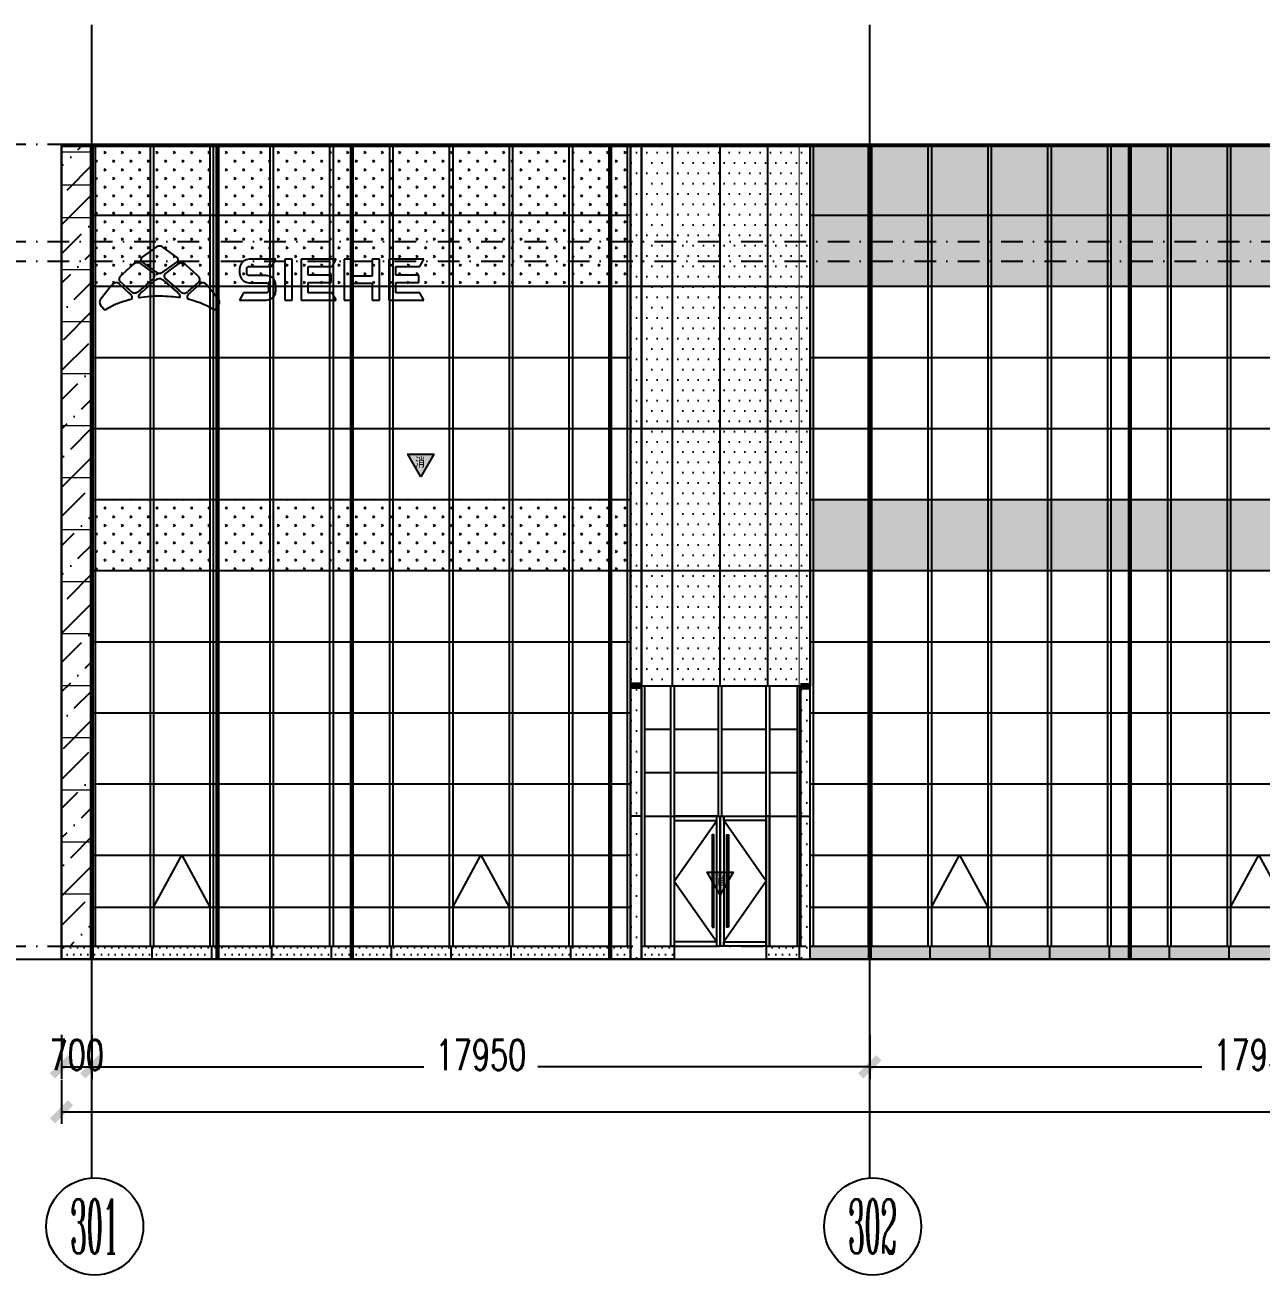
# Model space of a CAD drawing. Extents: x -2072575 to 87763, y -155913 to 742026.
# Drawn here: x -326735 to -298215, y 547259 to 576095 of the extents above; entities that cross this region are included whole.
import ezdxf
from ezdxf.enums import TextEntityAlignment as Align

# ---------------------------------------------------------------- set-up
doc = ezdxf.new("R2010")
doc.units = 0
doc.header["$LTSCALE"] = 1000
for name, pattern in [('CENTER', [2, 1.25, -0.25, 0.25, -0.25]), ('DASHDOT', [1, 0.5, -0.25, 0, -0.25]), ('DOT', [0.25, 0, -0.25]), ('DOTE', [2.42, 2, -0.2, 0.02, -0.2]), ('ZN-DASH', [0.35, 0.25, -0.1])]:
    doc.linetypes.add(name, pattern=pattern)
doc.layers.get('Defpoints').update_dxf_attribs({"color": 210})
for name, color, linetype in [('!ZN1-填充-8', 8, 'Continuous'), ('!ZN1-文字-7', 7, 'Continuous'), ('!ZN1-标注-173', 173, 'Continuous'), ('!ZN3-不锈钢板幕墙-7', 7, 'Continuous'), ('!ZN3-玻璃幕墙-4', 4, 'Continuous'), ('!ZN4-辅助材料-1', 1, 'Continuous'), ('12圆钢直拉条', 22, 'Continuous'), ('3符号', 3, 'Continuous'), ('3铝板幕墙', 3, 'Continuous'), ('4玻璃幕墙', 4, 'Continuous'), ('A-LIN-V', 9, 'Continuous'), ('AS-WALL', 40, 'Continuous'), ('DIM', 173, 'Continuous'), ('DOT', 8, 'DOT'), ('DOTE', 1, 'CENTER'), ('压型钢板', 23, 'Continuous')]:
    doc.layers.add(name, color=color, linetype=linetype)
for name, color, linetype, lineweight in [('A-WALL-HATCH', 8, 'Continuous', 13), ('冷弯薄壁C型钢 250x75x20x3.0', 51, 'DOTE', 0), ('梁', 4, 'Continuous', 18), ('轮廓线', 3, 'Continuous', 211)]:
    doc.layers.add(name, color=color, linetype=linetype, lineweight=lineweight)
doc.styles.add('_TCH_AXIS', font='COMPLEX', dxfattribs={"bigfont": 'GBCBIG'})
doc.styles.add('DHTEXT-1', font='romans.shx', dxfattribs={"width": 0.7, "bigfont": 'chinese.shx'})
doc.styles.add('样式 1', font='romans.shx', dxfattribs={"width": 0.7, "bigfont": 'chinese.shx'})
doc.dimstyles.new('ZN280', dxfattribs={"dimscale": 280, "dimtxt": 2.5, "dimasz": 1.5, "dimexe": 1, "dimexo": 2, "dimgap": 0.9, "dimtad": 1, "dimdec": 0, "dimdsep": 46, "dimtxsty": 'DHTEXT-1', "dimblk": 'ARCHTICK', "dimcen": 2.5, "dimclrd": 173, "dimclre": 173, "dimclrt": 7, "dimazin": 2, "dimtfac": 1, "dimtdec": 0, "dimtix": 1, "dimtmove": 2, "dimatfit": 3, "dimfxl": 0, "dimarcsym": 0})
pattern_1 = [(0, (325190.4, -554847.57), (79.375, 158.75), [0, -158.75])]
pattern_2 = [(0, (325190.4, -554847.57), (119.0625, 238.125), [0, -238.125])]

# ---------------------------------------------------------------- blocks, each defined once
blk = doc.blocks.new('_ArchTick')
at = {"color": 0, "linetype": 'ByBlock', "const_width": 0.4}
blk.add_lwpolyline([(-0.5, -0.5), (0.5, 0.5)], dxfattribs=at)
blk = doc.blocks.new('*D176')
at = {"layer": 'Defpoints', "color": 0, "ltscale": 2800, "transparency": 16777216}
for p in [(-391842, 644779), (-318642, 644779), (-318642, 643482)]:
    blk.add_point(p, dxfattribs=at)
at = {"layer": 'DIM', "color": 173, "linetype": 'ByBlock', "lineweight": -2, "ltscale": 2800, "transparency": 16777216}
for p, q in [((-391842, 644219), (-391842, 643202)), ((-318642, 644219), (-318642, 643202)), ((-391842, 643482), (-356590, 643482)), ((-318642, 643482), (-353893, 643482))]:
    blk.add_line(p, q, dxfattribs=at)
at = {"layer": 'DIM', "color": 173, "lineweight": -2, "ltscale": 2800, "transparency": 16777216, "xscale": 420, "yscale": 420, "zscale": 420, "rotation": 180}
blk.add_blockref('_ArchTick', (-391842, 643482), dxfattribs=at)
at = {"layer": 'DIM', "color": 173, "lineweight": -2, "ltscale": 2800, "transparency": 16777216, "xscale": 420, "yscale": 420, "zscale": 420}
blk.add_blockref('_ArchTick', (-318642, 643482), dxfattribs=at)
at = {"layer": 'DIM', "color": 7, "ltscale": 2800, "transparency": 16777216, "insert": (-355242, 643757), "char_height": 700, "attachment_point": 5, "style": 'DHTEXT-1'}
blk.add_mtext('73200', dxfattribs=at)
blk = doc.blocks.new('*D185')
at = {"layer": 'Defpoints', "color": 0, "ltscale": 2800, "transparency": 16777216}
for p in [(-373192, 645819), (-355242, 645819), (-355242, 644522)]:
    blk.add_point(p, dxfattribs=at)
at = {"layer": 'DIM', "color": 173, "linetype": 'ByBlock', "lineweight": -2, "ltscale": 2800, "transparency": 16777216}
for p, q in [((-373192, 645259), (-373192, 644242)), ((-355242, 645259), (-355242, 644242)), ((-373192, 644522), (-365530, 644522)), ((-355242, 644522), (-362903, 644522))]:
    blk.add_line(p, q, dxfattribs=at)
at = {"layer": 'DIM', "color": 173, "lineweight": -2, "ltscale": 2800, "transparency": 16777216, "xscale": 420, "yscale": 420, "zscale": 420, "rotation": 180}
blk.add_blockref('_ArchTick', (-373192, 644522), dxfattribs=at)
at = {"layer": 'DIM', "color": 173, "lineweight": -2, "ltscale": 2800, "transparency": 16777216, "xscale": 420, "yscale": 420, "zscale": 420}
blk.add_blockref('_ArchTick', (-355242, 644522), dxfattribs=at)
at = {"layer": 'DIM', "color": 7, "ltscale": 2800, "transparency": 16777216, "insert": (-364217, 644797), "char_height": 700, "attachment_point": 5, "style": 'DHTEXT-1'}
blk.add_mtext('17950', dxfattribs=at)
blk = doc.blocks.new('*D186')
at = {"layer": 'Defpoints', "color": 0, "ltscale": 2800, "transparency": 16777216}
for p in [(-391142, 645819), (-373192, 645819), (-373192, 644522)]:
    blk.add_point(p, dxfattribs=at)
at = {"layer": 'DIM', "color": 173, "linetype": 'ByBlock', "lineweight": -2, "ltscale": 2800, "transparency": 16777216}
for p, q in [((-391142, 645259), (-391142, 644242)), ((-373192, 645259), (-373192, 644242)), ((-391142, 644522), (-383480, 644522)), ((-373192, 644522), (-380853, 644522))]:
    blk.add_line(p, q, dxfattribs=at)
at = {"layer": 'DIM', "color": 173, "lineweight": -2, "ltscale": 2800, "transparency": 16777216, "xscale": 420, "yscale": 420, "zscale": 420, "rotation": 180}
blk.add_blockref('_ArchTick', (-391142, 644522), dxfattribs=at)
at = {"layer": 'DIM', "color": 173, "lineweight": -2, "ltscale": 2800, "transparency": 16777216, "xscale": 420, "yscale": 420, "zscale": 420}
blk.add_blockref('_ArchTick', (-373192, 644522), dxfattribs=at)
at = {"layer": 'DIM', "color": 7, "ltscale": 2800, "transparency": 16777216, "insert": (-382167, 644797), "char_height": 700, "attachment_point": 5, "style": 'DHTEXT-1'}
blk.add_mtext('17950', dxfattribs=at)
blk = doc.blocks.new('*D187')
at = {"layer": 'Defpoints', "color": 0, "ltscale": 2800, "transparency": 16777216}
for p in [(-391842, 645819), (-391142, 645819), (-391142, 644522)]:
    blk.add_point(p, dxfattribs=at)
at = {"layer": 'DIM', "color": 173, "linetype": 'ByBlock', "lineweight": -2, "ltscale": 2800, "transparency": 16777216}
for p, q in [((-391842, 645259), (-391842, 644242)), ((-391142, 645259), (-391142, 644242)), ((-391842, 644522), (-391142, 644522))]:
    blk.add_line(p, q, dxfattribs=at)
at = {"layer": 'DIM', "color": 173, "lineweight": -2, "ltscale": 2800, "transparency": 16777216, "xscale": 420, "yscale": 420, "zscale": 420, "rotation": 180}
blk.add_blockref('_ArchTick', (-391842, 644522), dxfattribs=at)
at = {"layer": 'DIM', "color": 173, "lineweight": -2, "ltscale": 2800, "transparency": 16777216, "xscale": 420, "yscale": 420, "zscale": 420}
blk.add_blockref('_ArchTick', (-391142, 644522), dxfattribs=at)
at = {"layer": 'DIM', "color": 7, "ltscale": 2800, "transparency": 16777216, "insert": (-391492, 644797), "char_height": 700, "attachment_point": 5, "style": 'DHTEXT-1'}
blk.add_mtext('700', dxfattribs=at)
blk = doc.blocks.new('卓越-轴号')
blk.add_circle((0, 0), 4)
at = {"color": 0, "style": '_TCH_AXIS', "width": 1.041667, "flags": 8}
blk.add_attdef('A', text='', height=4.48, dxfattribs=at).set_placement((-2, -2.24), (2, -2.24), align=Align.FIT)
blk = doc.blocks.new('G$C8AAC1FDD')
at = {"layer": 'A-LIN-V'}
for p, q in [((-1.638, 0.667), (-1.953, 0.44)), ((-1.625, 0.675), (-1.638, 0.667)), ((-1.609, 0.682), (-1.625, 0.675)), ((-1.591, 0.687), (-1.609, 0.682)), ((-1.572, 0.689), (-1.591, 0.687)), ((-1.572, 0.689), (-1.572, 0.689)), ((-1.553, 0.689), (-1.572, 0.689)), ((-1.553, 0.689), (-1.553, 0.689)), ((-1.534, 0.686), (-1.553, 0.689)), ((-1.534, 0.686), (-1.534, 0.686)), ((-1.517, 0.68), (-1.534, 0.686)), ((-1.516, 0.68), (-1.517, 0.68)), ((-1.501, 0.672), (-1.517, 0.68)), ((-1.5, 0.672), (-1.501, 0.672)), ((-1.489, 0.664), (-1.501, 0.672)), ((-1.489, 0.664), (-1.489, 0.664)), ((-1.489, 0.664), (-1.162, 0.43)), ((-2.141, 0.29), (-2.173, 0.267)), ((-2.11, 0.303), (-2.141, 0.29)), ((-2.081, 0.308), (-2.11, 0.303)), ((-2.081, 0.308), (-2.081, 0.308)), ((-2.056, 0.306), (-2.081, 0.308)), ((-2.035, 0.302), (-2.056, 0.306)), ((-2.056, 0.306), (-2.056, 0.306)), ((-2.018, 0.296), (-2.035, 0.302)), ((-2.034, 0.302), (-2.035, 0.302)), ((-2.005, 0.289), (-2.018, 0.296)), ((-2.018, 0.296), (-2.018, 0.296)), ((-2.005, 0.289), (-2.005, 0.289)), ((-2.005, 0.289), (-1.76, 0.114)), ((-1.991, 0.394), (-1.992, 0.38)), ((-1.992, 0.38), (-1.99, 0.367)), ((-1.986, 0.407), (-1.991, 0.394)), ((-1.99, 0.367), (-1.985, 0.354)), ((-1.977, 0.42), (-1.986, 0.407)), ((-1.985, 0.354), (-1.976, 0.341)), ((-1.965, 0.431), (-1.977, 0.42)), ((-1.976, 0.341), (-1.963, 0.33)), ((-1.953, 0.44), (-1.965, 0.431)), ((-1.627, 0.09), (-1.963, 0.33)), ((-1.398, 0.153), (-1.161, 0.324)), ((-1.162, 0.43), (-1.162, 0.43)), ((-1.152, 0.422), (-1.162, 0.43)), ((-1.161, 0.324), (-1.15, 0.332)), ((-1.16, 0.324), (-1.161, 0.324)), ((-1.152, 0.422), (-1.152, 0.422)), ((-1.141, 0.41), (-1.152, 0.422)), ((-1.15, 0.332), (-1.14, 0.344)), ((-1.15, 0.332), (-1.15, 0.332)), ((-1.141, 0.41), (-1.141, 0.41)), ((-1.135, 0.399), (-1.141, 0.41)), ((-1.14, 0.344), (-1.133, 0.356)), ((-1.139, 0.344), (-1.14, 0.344)), ((-1.134, 0.398), (-1.135, 0.399)), ((-1.133, 0.398), (-1.134, 0.398)), ((-1.13, 0.384), (-1.134, 0.398)), ((-1.133, 0.357), (-1.13, 0.371)), ((-1.133, 0.357), (-1.133, 0.357)), ((-1.133, 0.356), (-1.133, 0.357)), ((-1.131, 0.273), (-1.133, 0.356)), ((-1.129, 0.384), (-1.13, 0.384)), ((-1.13, 0.371), (-1.13, 0.384)), ((-1.129, 0.371), (-1.13, 0.371)), ((-1.098, 0.291), (-1.112, 0.285)), ((-1.081, 0.296), (-1.098, 0.291)), ((-1.079, 0.297), (-1.081, 0.296)), ((-1.055, 0.3), (-1.079, 0.297)), ((-1.055, 0.3), (-1.055, 0.3)), ((-1.028, 0.298), (-1.055, 0.3)), ((-0.998, 0.289), (-1.028, 0.298)), ((-1.027, 0.298), (-1.028, 0.298)), ((-0.966, 0.271), (-0.998, 0.289)), ((-0.997, 0.289), (-0.998, 0.289)), ((0.329, 0.296), (0.297, 0.235)), ((0.377, 0.344), (0.329, 0.296)), ((0.438, 0.376), (0.377, 0.344)), ((0.508, 0.387), (0.438, 0.376)), ((0.509, 0.387), (0.508, 0.387)), ((1.123, 0.387), (0.509, 0.387)), ((1.027, 0.221), (1.123, 0.387)), ((1.123, 0.387), (1.123, 0.387)), ((1.332, 0.387), (1.332, -0.554)), ((1.332, 0.387), (1.332, 0.387)), ((1.498, 0.387), (1.332, 0.387)), ((1.498, -0.554), (1.498, 0.387)), ((1.498, 0.387), (1.498, 0.387)), ((1.707, 0.387), (1.706, -0.554)), ((1.707, 0.387), (1.707, 0.387)), ((2.439, 0.387), (1.707, 0.387)), ((2.489, 0.387), (2.439, 0.387)), ((2.443, 0.259), (2.49, 0.341)), ((2.517, 0.387), (2.489, 0.387)), ((2.49, 0.341), (2.517, 0.387)), ((2.517, 0.387), (2.517, 0.387)), ((2.702, 0.386), (2.702, -0.555)), ((2.703, 0.386), (2.702, 0.386)), ((2.868, 0.386), (2.703, 0.386)), ((2.868, -0.001), (2.868, 0.386)), ((2.869, 0.386), (2.868, 0.386)), ((2.869, -0.001), (2.869, 0.386)), ((3.346, 0.386), (3.346, -0.001)), ((3.346, 0.386), (3.346, 0.386)), ((3.512, 0.386), (3.346, 0.386)), ((3.512, -0.555), (3.512, 0.386)), ((3.512, -0.555), (3.512, 0.386)), ((3.512, 0.386), (3.512, 0.386)), ((3.729, 0.387), (3.729, -0.554)), ((3.73, 0.387), (3.729, 0.387)), ((3.806, 0.387), (3.73, 0.387)), ((3.895, 0.387), (3.806, 0.387)), ((3.806, 0.387), (3.806, 0.387)), ((3.896, 0.387), (3.895, 0.387)), ((4.54, 0.387), (3.896, 0.387)), ((4.444, 0.221), (4.54, 0.387)), ((4.444, 0.221), (4.54, 0.387)), ((4.54, 0.387), (4.54, 0.387)), ((-2.456, 0.003), (-2.468, -0.011)), ((-2.445, 0.013), (-2.456, 0.003)), ((-2.327, 0.123), (-2.445, 0.013)), ((-2.327, 0.123), (-2.278, 0.169)), ((-2.187, 0.254), (-2.278, 0.169)), ((-2.173, 0.267), (-2.187, 0.254)), ((-1.715, 0.081), (-1.76, 0.114)), ((-1.76, 0.114), (-1.76, 0.114)), ((-1.687, 0.05), (-1.715, 0.081)), ((-1.714, 0.081), (-1.715, 0.081)), ((-1.673, 0.022), (-1.687, 0.05)), ((-1.686, 0.05), (-1.687, 0.05)), ((-1.669, -0.001), (-1.673, 0.022)), ((-1.672, 0.022), (-1.673, 0.022)), ((-1.627, 0.09), (-1.613, 0.082)), ((-1.613, 0.082), (-1.596, 0.075)), ((-1.596, 0.075), (-1.578, 0.07)), ((-1.578, 0.07), (-1.559, 0.069)), ((-1.559, 0.069), (-1.559, 0.069)), ((-1.559, 0.069), (-1.54, 0.069)), ((-1.54, 0.069), (-1.522, 0.073)), ((-1.54, 0.07), (-1.54, 0.069)), ((-1.522, 0.073), (-1.505, 0.079)), ((-1.522, 0.073), (-1.522, 0.073)), ((-1.505, 0.079), (-1.489, 0.087)), ((-1.504, 0.079), (-1.505, 0.079)), ((-1.489, 0.087), (-1.477, 0.096)), ((-1.488, 0.087), (-1.489, 0.087)), ((-1.477, 0.096), (-1.398, 0.153)), ((-1.477, 0.096), (-1.477, 0.096)), ((-1.445, 0.028), (-1.454, 0.002)), ((-1.454, 0.002), (-1.453, -0.019)), ((-1.424, 0.057), (-1.445, 0.028)), ((-1.386, 0.09), (-1.424, 0.057)), ((-1.398, 0.153), (-1.398, 0.153)), ((-1.361, 0.108), (-1.386, 0.09)), ((-1.361, 0.108), (-1.131, 0.273)), ((-1.123, 0.278), (-1.131, 0.273)), ((-1.112, 0.285), (-1.123, 0.278)), ((-0.943, 0.251), (-0.966, 0.271)), ((-0.966, 0.271), (-0.966, 0.271)), ((-0.943, 0.251), (-0.943, 0.251)), ((-0.684, 0.012), (-0.943, 0.251)), ((-0.672, 0.001), (-0.684, 0.012)), ((-0.684, 0.012), (-0.684, 0.012)), ((-0.661, -0.01), (-0.672, 0.001)), ((-0.671, 0.001), (-0.672, 0.001)), ((0.297, 0.235), (0.286, 0.164)), ((0.286, 0.164), (0.286, 0.078)), ((0.286, 0.078), (0.297, -0.003)), ((0.452, 0.154), (0.455, 0.182)), ((0.452, 0.154), (0.452, 0.154)), ((0.452, 0.068), (0.452, 0.154)), ((0.455, 0.05), (0.452, 0.068)), ((0.452, 0.068), (0.452, 0.068)), ((0.455, 0.182), (0.463, 0.198)), ((0.455, 0.182), (0.455, 0.182)), ((0.463, 0.034), (0.455, 0.05)), ((0.455, 0.05), (0.455, 0.05)), ((0.463, 0.198), (0.475, 0.21)), ((0.463, 0.198), (0.463, 0.198)), ((0.475, 0.022), (0.463, 0.034)), ((0.463, 0.034), (0.463, 0.034)), ((0.475, 0.21), (0.49, 0.218)), ((0.475, 0.21), (0.475, 0.21)), ((0.49, 0.014), (0.475, 0.022)), ((0.475, 0.022), (0.475, 0.022)), ((0.49, 0.218), (0.508, 0.221)), ((0.491, 0.218), (0.49, 0.218)), ((0.508, 0.011), (0.49, 0.014)), ((0.491, 0.014), (0.49, 0.014)), ((0.508, 0.221), (1.027, 0.221)), ((0.509, 0.011), (0.508, 0.011)), ((0.9, 0.011), (0.509, 0.011)), ((0.975, 0), (0.9, 0.011)), ((0.901, 0.011), (0.9, 0.011)), ((1.027, 0.221), (1.027, 0.221)), ((1.873, 0.221), (2.421, 0.221)), ((1.873, 0.019), (1.873, 0.221)), ((1.873, 0.019), (1.873, 0.019)), ((2.402, 0.019), (1.873, 0.019)), ((2.402, -0.147), (2.402, 0.019)), ((2.403, 0.019), (2.402, 0.019)), ((2.421, 0.221), (2.443, 0.259)), ((2.421, 0.221), (2.421, 0.221)), ((3.895, 0.019), (3.895, 0.221)), ((3.895, 0.221), (3.896, 0.221)), ((3.896, 0.019), (3.895, 0.019)), ((3.896, 0.019), (3.896, 0.221)), ((3.896, 0.221), (4.444, 0.221)), ((4.425, 0.019), (3.896, 0.019)), ((4.425, -0.147), (4.425, 0.019)), ((4.425, -0.147), (4.425, 0.019)), ((4.425, 0.019), (4.425, 0.019)), ((4.444, 0.221), (4.444, 0.221)), ((-2.674, -0.229), (-2.903, -0.507)), ((-2.662, -0.214), (-2.674, -0.229)), ((-2.629, -0.18), (-2.662, -0.214)), ((-2.599, -0.161), (-2.629, -0.18)), ((-2.572, -0.153), (-2.599, -0.161)), ((-2.572, -0.153), (-2.572, -0.153)), ((-2.549, -0.152), (-2.572, -0.153)), ((-2.53, -0.158), (-2.549, -0.152)), ((-2.549, -0.152), (-2.549, -0.152)), ((-2.515, -0.165), (-2.53, -0.158)), ((-2.53, -0.158), (-2.53, -0.158)), ((-2.503, -0.174), (-2.515, -0.165)), ((-2.515, -0.165), (-2.515, -0.165)), ((-2.503, -0.174), (-2.503, -0.174)), ((-2.312, -0.345), (-2.503, -0.174)), ((-2.49, -0.05), (-2.494, -0.073)), ((-2.494, -0.073), (-2.49, -0.098)), ((-2.48, -0.028), (-2.49, -0.05)), ((-2.49, -0.098), (-2.475, -0.123)), ((-2.468, -0.011), (-2.48, -0.028)), ((-2.475, -0.123), (-2.46, -0.137)), ((-2.315, -0.266), (-2.46, -0.137)), ((-2.263, -0.312), (-2.315, -0.266)), ((-1.702, -0.057), (-2.049, -0.353)), ((-1.972, -0.368), (-1.667, -0.103)), ((-1.702, -0.057), (-1.69, -0.047)), ((-1.702, -0.057), (-1.702, -0.057)), ((-1.69, -0.047), (-1.68, -0.034)), ((-1.69, -0.047), (-1.69, -0.047)), ((-1.68, -0.034), (-1.673, -0.02)), ((-1.679, -0.034), (-1.68, -0.034)), ((-1.673, -0.02), (-1.669, -0.001)), ((-1.672, -0.02), (-1.673, -0.02)), ((-1.669, -0.001), (-1.669, -0.001)), ((-1.655, -0.092), (-1.667, -0.103)), ((-1.634, -0.079), (-1.655, -0.092)), ((-1.611, -0.07), (-1.634, -0.079)), ((-1.587, -0.064), (-1.611, -0.07)), ((-1.563, -0.063), (-1.587, -0.064)), ((-1.538, -0.066), (-1.563, -0.063)), ((-1.562, -0.063), (-1.563, -0.063)), ((-1.514, -0.073), (-1.538, -0.066)), ((-1.538, -0.066), (-1.538, -0.066)), ((-1.492, -0.084), (-1.514, -0.073)), ((-1.514, -0.073), (-1.514, -0.073)), ((-1.475, -0.097), (-1.492, -0.084)), ((-1.492, -0.084), (-1.492, -0.084)), ((-1.474, -0.097), (-1.475, -0.097)), ((-1.475, -0.097), (-1.159, -0.364)), ((-1.453, -0.019), (-1.448, -0.036)), ((-1.448, -0.036), (-1.44, -0.048)), ((-1.44, -0.048), (-1.431, -0.058)), ((-1.431, -0.058), (-1.112, -0.328)), ((-0.66, -0.14), (-0.904, -0.359)), ((-0.898, -0.429), (-0.623, -0.182)), ((-0.649, -0.026), (-0.661, -0.01)), ((-0.661, -0.01), (-0.661, -0.01)), ((-0.66, -0.14), (-0.64, -0.118)), ((-0.659, -0.14), (-0.66, -0.14)), ((-0.638, -0.046), (-0.649, -0.026)), ((-0.649, -0.026), (-0.649, -0.026)), ((-0.64, -0.118), (-0.63, -0.093)), ((-0.64, -0.118), (-0.64, -0.118)), ((-0.63, -0.069), (-0.638, -0.046)), ((-0.637, -0.046), (-0.638, -0.046)), ((-0.63, -0.093), (-0.63, -0.069)), ((-0.63, -0.069), (-0.63, -0.069)), ((-0.63, -0.093), (-0.63, -0.093)), ((-0.611, -0.172), (-0.623, -0.182)), ((-0.601, -0.165), (-0.611, -0.172)), ((-0.585, -0.157), (-0.601, -0.165)), ((-0.564, -0.153), (-0.585, -0.157)), ((-0.564, -0.153), (-0.564, -0.153)), ((-0.54, -0.155), (-0.564, -0.153)), ((-0.512, -0.166), (-0.54, -0.155)), ((-0.54, -0.155), (-0.54, -0.155)), ((-0.481, -0.19), (-0.512, -0.166)), ((-0.512, -0.166), (-0.512, -0.166)), ((-0.453, -0.221), (-0.481, -0.19)), ((-0.481, -0.19), (-0.481, -0.19)), ((-0.452, -0.221), (-0.453, -0.221)), ((-0.453, -0.221), (-0.214, -0.508)), ((0.297, -0.003), (0.329, -0.064)), ((0.329, -0.064), (0.377, -0.112)), ((0.377, -0.112), (0.438, -0.144)), ((0.438, -0.144), (0.508, -0.155)), ((0.508, -0.155), (0.9, -0.155)), ((0.9, -0.155), (0.915, -0.156)), ((0.915, -0.156), (0.93, -0.16)), ((0.93, -0.16), (0.944, -0.172)), ((0.944, -0.172), (0.953, -0.196)), ((0.953, -0.196), (0.957, -0.235)), ((0.957, -0.235), (0.957, -0.321)), ((1.037, -0.033), (0.975, 0)), ((0.976, 0), (0.975, 0)), ((1.084, -0.084), (1.037, -0.033)), ((1.038, -0.033), (1.037, -0.033)), ((1.113, -0.152), (1.084, -0.084)), ((1.084, -0.084), (1.084, -0.084)), ((1.123, -0.245), (1.113, -0.152)), ((1.113, -0.152), (1.113, -0.152)), ((1.123, -0.245), (1.123, -0.245)), ((1.123, -0.332), (1.123, -0.245)), ((1.872, -0.388), (1.873, -0.147)), ((1.873, -0.147), (2.402, -0.147)), ((2.403, -0.147), (2.402, -0.147)), ((2.869, -0.001), (2.868, -0.001)), ((2.868, -0.555), (2.868, -0.167)), ((2.868, -0.167), (2.869, -0.167)), ((3.346, -0.001), (2.869, -0.001)), ((2.869, -0.555), (2.869, -0.167)), ((2.869, -0.167), (3.346, -0.167)), ((3.346, -0.167), (3.346, -0.555)), ((3.895, -0.388), (3.895, -0.147)), ((3.895, -0.147), (3.896, -0.147)), ((3.896, -0.388), (3.896, -0.147)), ((3.896, -0.147), (4.425, -0.147)), ((4.425, -0.147), (4.425, -0.147)), ((-2.941, -0.577), (-2.944, -0.605)), ((-2.933, -0.552), (-2.941, -0.577)), ((-2.923, -0.533), (-2.933, -0.552)), ((-2.913, -0.518), (-2.923, -0.533)), ((-2.903, -0.507), (-2.913, -0.518)), ((-2.436, -0.596), (-2.351, -0.568)), ((-2.351, -0.568), (-2.305, -0.556)), ((-2.35, -0.568), (-2.351, -0.568)), ((-2.312, -0.345), (-2.261, -0.391)), ((-2.305, -0.556), (-2.262, -0.544)), ((-2.222, -0.349), (-2.263, -0.312)), ((-2.262, -0.544), (-2.256, -0.542)), ((-2.262, -0.544), (-2.262, -0.544)), ((-2.218, -0.428), (-2.261, -0.391)), ((-2.256, -0.542), (-2.196, -0.525)), ((-2.222, -0.349), (-2.212, -0.358)), ((-2.21, -0.439), (-2.218, -0.428)), ((-2.218, -0.428), (-2.218, -0.428)), ((-2.212, -0.358), (-2.2, -0.367)), ((-2.203, -0.452), (-2.21, -0.439)), ((-2.21, -0.439), (-2.21, -0.439)), ((-2.198, -0.464), (-2.203, -0.452)), ((-2.202, -0.452), (-2.203, -0.452)), ((-2.2, -0.367), (-2.183, -0.377)), ((-2.194, -0.477), (-2.198, -0.464)), ((-2.197, -0.464), (-2.198, -0.464)), ((-2.196, -0.525), (-2.194, -0.514)), ((-2.195, -0.525), (-2.196, -0.525)), ((-2.193, -0.49), (-2.194, -0.477)), ((-2.194, -0.477), (-2.194, -0.477)), ((-2.194, -0.514), (-2.193, -0.502)), ((-2.194, -0.514), (-2.194, -0.514)), ((-2.193, -0.502), (-2.193, -0.49)), ((-2.193, -0.49), (-2.193, -0.49)), ((-2.193, -0.502), (-2.193, -0.502)), ((-2.183, -0.377), (-2.162, -0.385)), ((-2.162, -0.385), (-2.137, -0.39)), ((-2.136, -0.39), (-2.137, -0.39)), ((-2.136, -0.39), (-2.109, -0.387)), ((-2.109, -0.387), (-2.079, -0.375)), ((-2.109, -0.387), (-2.109, -0.387)), ((-2.079, -0.375), (-2.058, -0.361)), ((-2.079, -0.375), (-2.079, -0.375)), ((-2.058, -0.361), (-2.049, -0.353)), ((-2.058, -0.361), (-2.058, -0.361)), ((-2.049, -0.353), (-2.049, -0.353)), ((-2.044, -0.461), (-2.049, -0.485)), ((-2.049, -0.485), (-2.025, -0.495)), ((-2.033, -0.439), (-2.044, -0.461)), ((-2.02, -0.418), (-2.033, -0.439)), ((-2.025, -0.495), (-1.967, -0.486)), ((-2.025, -0.495), (-2.025, -0.495)), ((-2.006, -0.401), (-2.02, -0.418)), ((-1.993, -0.387), (-2.006, -0.401)), ((-1.982, -0.377), (-1.993, -0.387)), ((-1.972, -0.368), (-1.982, -0.377)), ((-1.967, -0.486), (-1.909, -0.479)), ((-1.967, -0.486), (-1.967, -0.486)), ((-1.908, -0.479), (-1.909, -0.479)), ((-1.908, -0.479), (-1.849, -0.472)), ((-1.849, -0.472), (-1.789, -0.467)), ((-1.849, -0.472), (-1.849, -0.472)), ((-1.789, -0.467), (-1.728, -0.463)), ((-1.789, -0.467), (-1.789, -0.467)), ((-1.728, -0.463), (-1.666, -0.46)), ((-1.728, -0.463), (-1.728, -0.463)), ((-1.666, -0.46), (-1.604, -0.459)), ((-1.604, -0.459), (-1.542, -0.458)), ((-1.542, -0.458), (-1.481, -0.459)), ((-1.481, -0.459), (-1.421, -0.461)), ((-1.421, -0.461), (-1.362, -0.464)), ((-1.362, -0.464), (-1.303, -0.468)), ((-1.303, -0.468), (-1.245, -0.474)), ((-1.245, -0.474), (-1.188, -0.48)), ((-1.188, -0.48), (-1.131, -0.487)), ((-1.158, -0.364), (-1.159, -0.364)), ((-1.146, -0.375), (-1.159, -0.364)), ((-1.134, -0.387), (-1.146, -0.375)), ((-1.146, -0.375), (-1.146, -0.375)), ((-1.12, -0.403), (-1.134, -0.387)), ((-1.134, -0.387), (-1.134, -0.387)), ((-1.131, -0.487), (-1.107, -0.489)), ((-1.12, -0.403), (-1.12, -0.403)), ((-1.109, -0.417), (-1.12, -0.403)), ((-1.072, -0.362), (-1.112, -0.328)), ((-1.106, -0.421), (-1.109, -0.417)), ((-1.107, -0.489), (-1.083, -0.491)), ((-1.094, -0.443), (-1.106, -0.421)), ((-1.106, -0.421), (-1.106, -0.421)), ((-1.086, -0.466), (-1.094, -0.443)), ((-1.093, -0.443), (-1.094, -0.443)), ((-1.083, -0.491), (-1.086, -0.466)), ((-1.085, -0.466), (-1.086, -0.466)), ((-1.083, -0.491), (-1.083, -0.491)), ((-1.072, -0.362), (-1.061, -0.371)), ((-1.061, -0.371), (-1.03, -0.39)), ((-1.061, -0.371), (-1.061, -0.371)), ((-1.03, -0.39), (-1, -0.397)), ((-1, -0.397), (-0.974, -0.396)), ((-1, -0.397), (-1, -0.397)), ((-0.974, -0.396), (-0.951, -0.389)), ((-0.974, -0.396), (-0.974, -0.396)), ((-0.951, -0.389), (-0.931, -0.38)), ((-0.95, -0.389), (-0.951, -0.389)), ((-0.931, -0.38), (-0.916, -0.37)), ((-0.931, -0.38), (-0.931, -0.38)), ((-0.925, -0.485), (-0.926, -0.497)), ((-0.926, -0.497), (-0.925, -0.508)), ((-0.923, -0.474), (-0.925, -0.485)), ((-0.925, -0.508), (-0.883, -0.534)), ((-0.919, -0.462), (-0.923, -0.474)), ((-0.913, -0.45), (-0.919, -0.462)), ((-0.916, -0.37), (-0.904, -0.359)), ((-0.916, -0.37), (-0.916, -0.37)), ((-0.906, -0.438), (-0.913, -0.45)), ((-0.898, -0.429), (-0.906, -0.438)), ((-0.903, -0.359), (-0.904, -0.359)), ((-0.883, -0.534), (-0.793, -0.558)), ((-0.793, -0.558), (-0.705, -0.584)), ((-0.203, -0.522), (-0.214, -0.508)), ((-0.214, -0.508), (-0.214, -0.508)), ((-0.192, -0.538), (-0.203, -0.522)), ((-0.202, -0.522), (-0.203, -0.522)), ((-0.182, -0.559), (-0.192, -0.538)), ((-0.192, -0.538), (-0.192, -0.538)), ((-0.175, -0.584), (-0.182, -0.559)), ((-0.182, -0.559), (-0.182, -0.559)), ((0.38, -0.388), (0.284, -0.554)), ((0.284, -0.554), (0.9, -0.554)), ((0.38, -0.388), (0.38, -0.388)), ((0.9, -0.388), (0.38, -0.388)), ((0.918, -0.385), (0.9, -0.388)), ((0.9, -0.554), (0.971, -0.543)), ((0.901, -0.554), (0.9, -0.554)), ((0.934, -0.377), (0.918, -0.385)), ((0.946, -0.365), (0.934, -0.377)), ((0.954, -0.349), (0.946, -0.365)), ((0.957, -0.321), (0.954, -0.349)), ((0.971, -0.543), (1.032, -0.511)), ((0.971, -0.543), (0.971, -0.543)), ((1.032, -0.511), (1.08, -0.463)), ((1.032, -0.511), (1.032, -0.511)), ((1.08, -0.463), (1.112, -0.402)), ((1.08, -0.463), (1.08, -0.463)), ((1.112, -0.402), (1.123, -0.332)), ((1.112, -0.402), (1.112, -0.402)), ((1.123, -0.332), (1.123, -0.332)), ((1.332, -0.554), (1.498, -0.554)), ((1.498, -0.554), (1.498, -0.554)), ((1.706, -0.554), (2.466, -0.554)), ((1.873, -0.388), (1.872, -0.388)), ((2.421, -0.388), (1.873, -0.388)), ((2.421, -0.388), (2.421, -0.388)), ((2.464, -0.462), (2.421, -0.388)), ((2.517, -0.554), (2.464, -0.462)), ((2.466, -0.554), (2.517, -0.554)), ((2.517, -0.554), (2.517, -0.554)), ((2.517, -0.554), (2.517, -0.554)), ((2.517, -0.554), (2.517, -0.554)), ((2.702, -0.555), (2.868, -0.555)), ((2.869, -0.555), (2.868, -0.555)), ((3.346, -0.555), (3.512, -0.555)), ((3.512, -0.555), (3.512, -0.555)), ((3.729, -0.554), (4.539, -0.554)), ((3.896, -0.388), (3.895, -0.388)), ((4.443, -0.388), (3.896, -0.388)), ((4.539, -0.554), (4.443, -0.388)), ((4.444, -0.388), (4.443, -0.388)), ((4.54, -0.554), (4.444, -0.388)), ((4.539, -0.554), (4.54, -0.554)), ((-2.944, -0.605), (-2.939, -0.636)), ((-2.939, -0.636), (-2.923, -0.669)), ((-2.923, -0.669), (-2.905, -0.692)), ((-2.883, -0.72), (-2.905, -0.692)), ((-2.852, -0.758), (-2.883, -0.72)), ((-2.834, -0.781), (-2.852, -0.758)), ((-2.834, -0.781), (-2.803, -0.769)), ((-2.834, -0.781), (-2.834, -0.781)), ((-2.803, -0.769), (-2.738, -0.73)), ((-2.803, -0.769), (-2.803, -0.769)), ((-2.738, -0.73), (-2.669, -0.693)), ((-2.738, -0.73), (-2.738, -0.73)), ((-2.669, -0.693), (-2.596, -0.658)), ((-2.669, -0.693), (-2.669, -0.693)), ((-2.596, -0.658), (-2.518, -0.626)), ((-2.595, -0.658), (-2.596, -0.658)), ((-2.518, -0.626), (-2.436, -0.596)), ((-2.518, -0.626), (-2.518, -0.626)), ((-2.436, -0.596), (-2.436, -0.596)), ((-0.705, -0.584), (-0.622, -0.613)), ((-0.622, -0.613), (-0.542, -0.645)), ((-0.542, -0.645), (-0.467, -0.679)), ((-0.467, -0.679), (-0.396, -0.716)), ((-0.396, -0.716), (-0.33, -0.755)), ((-0.33, -0.755), (-0.283, -0.781)), ((-0.283, -0.781), (-0.274, -0.77)), ((-0.283, -0.781), (-0.283, -0.781)), ((-0.274, -0.77), (-0.266, -0.759)), ((-0.274, -0.77), (-0.274, -0.77)), ((-0.266, -0.759), (-0.256, -0.747)), ((-0.265, -0.759), (-0.266, -0.759)), ((-0.256, -0.747), (-0.247, -0.735)), ((-0.256, -0.747), (-0.256, -0.747)), ((-0.247, -0.735), (-0.237, -0.723)), ((-0.246, -0.735), (-0.247, -0.735)), ((-0.237, -0.723), (-0.226, -0.71)), ((-0.236, -0.723), (-0.237, -0.723)), ((-0.226, -0.71), (-0.215, -0.696)), ((-0.226, -0.71), (-0.226, -0.71)), ((-0.215, -0.696), (-0.202, -0.679)), ((-0.215, -0.696), (-0.215, -0.696)), ((-0.202, -0.679), (-0.182, -0.645)), ((-0.202, -0.679), (-0.202, -0.679)), ((-0.182, -0.645), (-0.175, -0.613)), ((-0.182, -0.645), (-0.182, -0.645)), ((-0.175, -0.613), (-0.175, -0.584)), ((-0.175, -0.584), (-0.175, -0.584)), ((-0.174, -0.613), (-0.175, -0.613))]:
    blk.add_line(p, q, dxfattribs=at)
blk = doc.blocks.new('tt6')
at = {"layer": '4玻璃幕墙', "color": 252}
for p, q in [((-2029417, 535687), (-2029417, 517237)), ((-2029337, 535687), (-2029337, 517237))]:
    blk.add_line(p, q, dxfattribs=at)
blk = doc.blocks.new('消防救援口标识')
blk.add_wipeout([(0, 0), (-150, 260), (150, 260)]).dxf.layer = '!ZN1-标注-173'
at = {"layer": '!ZN1-填充-8'}
h = blk.add_hatch(color=252, dxfattribs=at)
h.dxf.hatch_style = 1
h.paths.add_polyline_path([(0, 0), (-150, 260), (150, 260)])
at = {"layer": '!ZN1-标注-173'}
blk.add_lwpolyline([(0, 0), (-150, 260), (150, 260)], close=True, dxfattribs=at)
at = {"layer": '!ZN1-文字-7', "ltscale": 1.5, "style": '样式 1', "width": 0.7}
blk.add_text('消', height=120, dxfattribs=at).set_placement((-62, 164), align=Align.MIDDLE_LEFT)
blk = doc.blocks.new('20250905100248')
at = {"layer": '!ZN1-填充-8'}
h = blk.add_hatch(dxfattribs=at)
h.set_pattern_fill('ANSI36', color=252, scale=300, style=0)
h.set_pattern_definition([(45, (325190.4, -554847.57), (252.5697, 926.0889), [1190.625, -238.125, 0, -238.125])])
h.paths.add_polyline_path([(-700, 18450), (0, 18450), (0, 0), (-700, 0)])
at = {"layer": '!ZN1-填充-8', "ltscale": 0.5}
h = blk.add_hatch(dxfattribs=at)
h.set_pattern_fill('石膏板', color=252, scale=80)
h.set_pattern_definition([(45, (2030489.06, -543870.2), (-200.000005, 200.000005), [64, -218.84272]), (135, (2030934.32, -543870.2), (-200.000005, -200.000005), [64, -218.84272])])
h.paths.add_polyline_path([(80, 18420), (12347, 18420), (12347, 15220), (80, 15220)])
at = {"layer": '!ZN1-填充-8'}
h = blk.add_hatch(dxfattribs=at)
h.set_pattern_fill('DOTS', color=252, scale=150, style=0)
h.set_pattern_definition(pattern_2)
h.paths.add_polyline_path([(16570, 18450), (12427, 18450), (12427, 6000), (16570, 6000)])
at = {"layer": '!ZN1-填充-8', "ltscale": 0.5}
h = blk.add_hatch(dxfattribs=at)
h.set_pattern_fill('石膏板', color=252, scale=80)
h.set_pattern_definition([(45, (2047059.06, -543870.2), (-200.000005, 200.000005), [64, -218.84272]), (135, (2047504.32, -543870.2), (-200.000005, -200.000005), [64, -218.84272])])
h.paths.add_polyline_path([(16650, 18420), (45486, 18420), (45486, 15220), (16650, 15220)])
h = blk.add_hatch(dxfattribs=at)
h.set_pattern_fill('石膏板', color=252, scale=80)
h.set_pattern_definition([(45, (2030489.06, -552070.2), (-200.000005, 200.000005), [64, -218.84272]), (135, (2030934.32, -552070.2), (-200.000005, -200.000005), [64, -218.84272])])
h.paths.add_polyline_path([(80, 10300), (12347, 10300), (12347, 8660), (80, 8660)])
h = blk.add_hatch(dxfattribs=at)
h.set_pattern_fill('石膏板', color=252, scale=80)
h.set_pattern_definition([(45, (2047059.06, -552070.2), (-200.000005, 200.000005), [64, -218.84272]), (135, (2047504.32, -552070.2), (-200.000005, -200.000005), [64, -218.84272])])
h.paths.add_polyline_path([(16650, 10300), (45486, 10300), (45486, 8660), (16650, 8660)])
at = {"layer": '!ZN1-填充-8'}
h = blk.add_hatch(dxfattribs=at)
h.set_pattern_fill('DOTS', color=252, scale=150, style=0)
h.set_pattern_definition(pattern_2)
h.paths.add_polyline_path([(12680, 6000), (12427, 6000), (12427, -300), (12680, -300)])
h = blk.add_hatch(dxfattribs=at)
h.set_pattern_fill('DOTS', color=252, scale=150, style=0)
h.set_pattern_definition(pattern_2)
h.paths.add_polyline_path([(16350, 6000), (16570, 6000), (16570, -300), (16350, -300)])
h = blk.add_hatch(dxfattribs=at)
h.set_pattern_fill('DOTS', color=252, scale=100, style=0)
h.set_pattern_definition(pattern_1)
h.paths.add_polyline_path([(-700, 0), (12427, 0), (12427, -300), (-700, -300)])
h = blk.add_hatch(dxfattribs=at)
h.set_pattern_fill('DOTS', color=252, scale=100, style=0)
h.set_pattern_definition(pattern_1)
h.paths.add_polyline_path([(12680, 0), (13438, 0), (13438, -300), (12680, -300)])
h = blk.add_hatch(dxfattribs=at)
h.set_pattern_fill('DOTS', color=252, scale=100, style=0)
h.set_pattern_definition(pattern_1)
h.paths.add_polyline_path([(15558, 0), (16320, 0), (16320, -300), (15558, -300)])
h = blk.add_hatch(dxfattribs=at)
h.set_pattern_fill('DOTS', color=252, scale=100, style=0)
h.set_pattern_definition(pattern_1)
h.paths.add_polyline_path([(16570, 0), (45566, 0), (45566, -300), (16570, -300)])
at = {"layer": '!ZN3-玻璃幕墙-4', "color": 252, "ltscale": 10}
for points in [[(13438, 0), (13358, 0), (13358, 3000), (13438, 3000)], [(13438, 2900), (14418, 2900), (14418, 3000), (13438, 3000)], [(15558, 2900), (14578, 2900), (14578, 3000), (15558, 3000)], [(15558, 0), (15638, 0), (15638, 3000), (15558, 3000)], [(13438, 0), (14418, 0), (14418, 100), (13438, 100)], [(15558, 0), (14578, 0), (14578, 100), (15558, 100)]]:
    blk.add_lwpolyline(points, close=True, dxfattribs=at)
for points in [[(1421, 900), (2071, 2100), (2722, 900)], [(8325, 900), (8975, 2100), (9625, 900)], [(19371, 900), (20021, 2100), (20672, 900)], [(26275, 900), (26925, 2100), (27575, 900)]]:
    blk.add_lwpolyline(points, dxfattribs=at)
at = {"layer": '3铝板幕墙', "color": 252, "ltscale": 10}
for p, q in [((13398, 6000), (13398, 18450)), ((14498, 6000), (14498, 18450)), ((15598, 5999), (15598, 18450)), ((12427, 15220), (16570, 15220)), ((12427, 11940), (16570, 11940)), ((12427, 8660), (16570, 8660)), ((12680, 3000), (12427, 3000)), ((16350, 3000), (16570, 3000))]:
    blk.add_line(p, q, dxfattribs=at)
at = {"layer": '3铝板幕墙', "color": 252, "ltscale": 1000}
for p, q in [((0, 0), (0, -300)), ((1381, 0), (1381, -300)), ((2762, 0), (2762, -300)), ((4142, 0), (4142, -300)), ((5523, 0), (5523, -300)), ((6904, 0), (6904, -300)), ((8285, 0), (8285, -300)), ((9665, 0), (9665, -300)), ((11046, 0), (11046, -300)), ((17950, 0), (17950, -300)), ((19331, 0), (19331, -300)), ((20712, 0), (20712, -300)), ((22092, 0), (22092, -300)), ((23473, 0), (23473, -300)), ((24854, 0), (24854, -300)), ((26235, 0), (26235, -300))]:
    blk.add_line(p, q, dxfattribs=at)
at = {"layer": '3铝板幕墙', "color": 252, "ltscale": 10}
for points in [[(12427, 6000), (12427, 18450), (16570, 18450), (16570, 5999)], [(12427, 18450), (12680, 18450), (12680, -300), (12427, -300), (12427, 6000)], [(16350, 5999), (12680, 6000)]]:
    blk.add_lwpolyline(points, dxfattribs=at)
blk.add_lwpolyline([(12680, 18450), (12427, 18450), (12427, -300), (12680, -300)], close=True, dxfattribs=at)
at = {"layer": '3铝板幕墙', "color": 252, "ltscale": 1000}
for points in [[(-700, 0), (12427, 0), (12427, -300), (-700, -300)], [(12680, 0), (13438, 0), (13438, -300), (12680, -300)], [(15562, 0), (16320, 0), (16320, -300), (15562, -300)], [(16570, 0), (45566, 0), (45566, -300), (16570, -300)]]:
    blk.add_lwpolyline(points, close=True, dxfattribs=at)
at = {"layer": '4玻璃幕墙', "color": 252, "ltscale": 10}
for p, q in [((0, 0), (0, 18450)), ((80, 0), (80, 18450)), ((12347, 18450), (12347, 0)), ((12427, 18450), (12427, -300)), ((16570, 0), (16570, 18450)), ((16650, 0), (16650, 18450)), ((12680, -300), (12680, 6000)), ((12680, 6000), (16350, 6000)), ((12760, 0), (12760, 6000)), ((13360, 0), (13360, 6000)), ((13440, 0), (13440, 6000)), ((14458, 3000), (14458, 6000)), ((14538, 3000), (14538, 6000)), ((15560, 0), (15560, 6000)), ((15640, 0), (15640, 6000)), ((16270, 6000), (16270, 0)), ((16270, 6000), (16270, 0)), ((16350, 6000), (16350, 0)), ((16350, 6000), (16350, 0)), ((12760, 5000), (13358, 5000)), ((13438, 5000), (14458, 5000)), ((14538, 5000), (15558, 5000)), ((15638, 5000), (16270, 5000)), ((12760, 4000), (13358, 4000)), ((13438, 4000), (14458, 4000)), ((14538, 4000), (15558, 4000)), ((15638, 4000), (16270, 4000)), ((12760, 3000), (13358, 3000)), ((13438, 3000), (14458, 3000)), ((14538, 3000), (15558, 3000)), ((15638, 3000), (16270, 3000))]:
    blk.add_line(p, q, dxfattribs=at)
at = {"layer": '4玻璃幕墙', "color": 252}
for p, q in [((0, 16860), (12427, 16860)), ((16570, 16860), (45566, 16860)), ((0, 15220), (12427, 15220)), ((16570, 15220), (45566, 15220)), ((0, 13580), (12427, 13580)), ((16570, 13580), (45566, 13580)), ((0, 11940), (12427, 11940)), ((16570, 11940), (45566, 11940)), ((0, 10300), (12427, 10300)), ((16570, 10300), (45566, 10300)), ((0, 8660), (12427, 8660)), ((16570, 8660), (45566, 8660)), ((0, 7020), (12427, 7020)), ((16570, 7020), (45566, 7020)), ((0, 5380), (12427, 5380)), ((16570, 5380), (45566, 5380)), ((0, 3740), (12427, 3740)), ((16570, 3740), (45566, 3740)), ((0, 2100), (12427, 2100)), ((16570, 2100), (45566, 2100)), ((0, 900), (12427, 900)), ((16570, 900), (45566, 900))]:
    blk.add_line(p, q, dxfattribs=at)
at = {"layer": 'A-LIN-V', "color": 252}
for p, q in [((-700, 18500), (72500, 18500)), ((-700, -300), (-700, 18500)), ((-700, 18450), (72500, 18450)), ((0, 18450), (0, -300))]:
    blk.add_line(p, q, dxfattribs=at)
at = {"layer": 'A-WALL-HATCH', "color": 252}
for p, q in [((0, 0), (12427, 0)), ((46200, 0), (16569, 0))]:
    blk.add_line(p, q, dxfattribs=at)
at = {"layer": '压型钢板', "color": 252, "ltscale": 10}
for p, q in [((-700, 18500), (-700, -300)), ((0, 18500), (0, 0))]:
    blk.add_line(p, q, dxfattribs=at)
at = {"layer": '轮廓线', "color": 252, "ltscale": 10}
for p, q in [((12680, 6000), (12427, 6000)), ((16350, 5999), (16570, 5999))]:
    blk.add_line(p, q, dxfattribs=at)
at = {"layer": '轮廓线', "color": 252, "ltscale": 10, "const_width": 20}
blk.add_lwpolyline([(12680, 18450), (12427, 18450), (12427, -300), (12680, -300)], close=True, dxfattribs=at)
blk.add_lwpolyline([(16320, 18450), (16570, 18450), (16570, -300), (16320, -300), (16320, 18450)], dxfattribs=at)
at = {"layer": '!ZN4-辅助材料-1', "color": 252, "xscale": 2, "yscale": 2, "zscale": 2}
for p in [(7587, 10828), (14498, 1184)]:
    blk.add_blockref('消防救援口标识', p, dxfattribs=at)
at = {"layer": 'A-LIN-V', "color": 252}
for p in [(2030758, -517237), (2032138, -517237), (2033519, -517237), (2034900, -517237), (2036281, -517237), (2037662, -517237), (2039042, -517237), (2040423, -517237)]:
    blk.add_blockref('tt6', p, dxfattribs=at)
at = {"layer": 'A-LIN-V', "color": 252, "xscale": -1}
for p in [(-2011427, -517237), (-2010046, -517237), (-2008665, -517237), (-2007285, -517237), (-2005904, -517237), (-2004523, -517237), (-2003142, -517237)]:
    blk.add_blockref('tt6', p, dxfattribs=at)
at = {"layer": 'A-LIN-V', "color": 252, "xscale": 1000, "yscale": 1000, "zscale": 1000}
blk.add_blockref('G$C8AAC1FDD', (3120, 15456), dxfattribs=at)
at = {"layer": '!ZN3-不锈钢板幕墙-7', "color": 252, "ltscale": 10}
for points in [[(14308, 435), (14348, 435), (14348, 2565), (14308, 2565)], [(14688, 435), (14648, 435), (14648, 2565), (14688, 2565)]]:
    blk.add_lwpolyline(points, close=True, dxfattribs=at)
at = {"layer": '!ZN3-玻璃幕墙-4', "color": 252, "linetype": 'ZN-DASH', "ltscale": 500}
for p, q in [((13438, 1500), (14418, 2900)), ((15558, 1500), (14578, 2900))]:
    blk.add_line(p, q, dxfattribs=at)
at = {"layer": '!ZN3-玻璃幕墙-4', "color": 252, "ltscale": 10}
for p, q in [((13438, 1500), (14418, 100)), ((15558, 1500), (14578, 100))]:
    blk.add_line(p, q, dxfattribs=at)
for points in [[(14498, 0), (14418, 0), (14418, 3000), (14498, 3000)], [(14578, 0), (14498, 0), (14498, 3000), (14578, 3000)]]:
    blk.add_lwpolyline(points, close=True, dxfattribs=at)
blk = doc.blocks.new('20250821134329')
at = {"layer": 'DOT', "linetype": 'DASHDOT'}
for p, q in [((-9023.9, 18500), (80823.9, 18500)), ((-9023.9, 16250), (80823.9, 16250)), ((-9023.9, 15800), (80823.9, 15800)), ((-9023.9, 0), (80823.9, 0))]:
    blk.add_line(p, q, dxfattribs=at)
at = {"layer": 'DOTE', "ltscale": 280}
for p, q in [((0, -5350), (0, 21247.6)), ((17950, -5350), (17950, 21247.6))]:
    blk.add_line(p, q, dxfattribs=at)
at = {"layer": '3符号', "color": 7}
ref = blk.add_blockref('卓越-轴号', (64.3, -6468.2), dxfattribs=dict(at, xscale=280, yscale=280, zscale=280))
ref.add_attrib('A', '301', dxfattribs={"layer": '0', "color": 0, "height": 1254.4, "style": '_TCH_AXIS', "width": 0.390625}).set_placement((-495.7, -7095.4), (624.3, -7095.4), align=Align.FIT)
ref = blk.add_blockref('卓越-轴号', (18014.3, -6468.2), dxfattribs=dict(at, xscale=280, yscale=280, zscale=280))
ref.add_attrib('A', '302', dxfattribs={"layer": '0', "color": 0, "height": 1254.4, "style": '_TCH_AXIS', "width": 0.353774}).set_placement((17454.3, -7095.4), (18574.3, -7095.4), align=Align.FIT)
at = {"layer": 'DIM', "ltscale": 2800}
for base, p1, p2, angle, picture, middle in [((0, -2784.1), (-700, -1487.5), (0, -1487.5), 0, '*D187', (-350, -2509.1)), ((17950, -2784.1), (0, -1487.5), (17950, -1487.5), 360, '*D186', (8975, -2509.1)), ((35900, -2784.1), (17950, -1487.5), (35900, -1487.5), 360, '*D185', (26925, -2509.1)), ((72499.9, -3824.1), (-700, -2527.5), (72499.9, -2527.5), 360, '*D176', (35900, -3549.1))]:
    dim = blk.add_linear_dim(base=base, p1=p1, p2=p2, angle=angle, dimstyle='ZN280', dxfattribs=at)
    dim.commit()
    dim.dimension.update_dxf_attribs({"geometry": picture, "text_midpoint": middle, "dimtype": 129, "insert": (391141.7, -647306.5)})

msp = doc.modelspace()

# ---------------------------------------------------------------- linework, layer by layer
at = {"layer": 'AS-WALL'}
msp.add_line((-334214.3, 554547.6), (-245516.5, 554547.6), dxfattribs=at)

# ---------------------------------------------------------------- block references
at = {"layer": 'DIM', "ltscale": 10}
msp.add_blockref('20250821134329', (-325190.4, 554847.6), dxfattribs=at)

# ---------------------------------------------------------------- next in the draw order: block references
at = {"layer": '12圆钢直拉条', "ltscale": 1000}
msp.add_blockref('20250905100248', (-325190.4, 554847.6), dxfattribs=at)

# ---------------------------------------------------------------- next in the draw order: linework, layer by layer
at = {"layer": '冷弯薄壁C型钢 250x75x20x3.0', "ltscale": 0.5}
for p, q in [((-325190.4, 573159.7), (-325890.4, 573159.7, 0)), ((-325190.4, 572403.8, 0), (-325890.4, 572403.8)), ((-325190.4, 571647.6, 0), (-325890.4, 571647.6)), ((-325190.4, 570447.6, 0), (-325890.4, 570447.6)), ((-325190.4, 569247.6, 0), (-325890.4, 569247.6)), ((-325190.4, 568047.6, 0), (-325890.4, 568047.6)), ((-325190.4, 566847.6, 0), (-325890.4, 566847.6)), ((-325190.4, 565647.6, 0), (-325890.4, 565647.6)), ((-325190.4, 564447.6, 0), (-325890.4, 564447.6)), ((-325190.4, 563247.6, 0), (-325890.4, 563247.6)), ((-325190.4, 562047.6, 0), (-325890.4, 562047.6)), ((-325190.4, 560847.6, 0), (-325890.4, 560847.6)), ((-325190.4, 559647.6, 0), (-325890.4, 559647.6)), ((-325190.4, 558447.6, 0), (-325890.4, 558447.6)), ((-325190.4, 557247.6), (-325890.4, 557247.6)), ((-325190.4, 556047.6), (-325890.4, 556047.6)), ((-325190.4, 554847.6), (-325890.4, 554847.6))]:
    msp.add_line(p, q, dxfattribs=at)
at = {"layer": '梁', "ltscale": 10, "const_width": 100}
for points in [[(-325190.4, 573347.6), (-325190.4, 554547.6)], [(-322290.4, 573347.6), (-322290.4, 554547.6)], [(-319190.4, 573347.6), (-319190.4, 554547.6)], [(-313236.4, 573347.6), (-313236.4, 554547.6)], [(-307240.4, 573347.6), (-307240.4, 554547.6)], [(-301244.4, 573347.6), (-301244.4, 554547.6)]]:
    msp.add_lwpolyline(points, dxfattribs=at)

doc.saveas('drawing.dxf')
